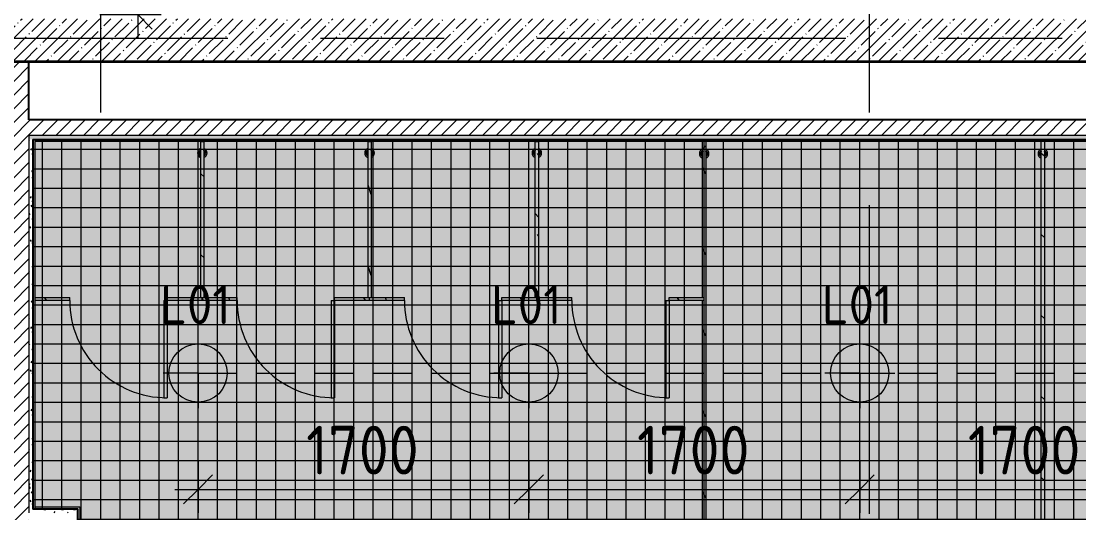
# Model space of a CAD drawing. Header units: millimetres. Extents: x 81094 to 272713, y -8553 to 29000.
# Drawn here: x 94250 to 99685, y 8061 to 10588 of the extents above; entities that cross this region are included whole.
import ezdxf

# ---------------------------------------------------------------- set-up
doc = ezdxf.new("R2010")
doc.units = ezdxf.units.MM
doc.linetypes.add('ADSK_Штрих_ш2 п1', pattern=[300, 200, -100])
doc.linetypes.add('Осевая', pattern=[3175, 635, -476.25, 1587.5, -476.25])
for name, color, linetype, lineweight in [('A-ANNO-DIMS', 7, 'Continuous', 9), ('A-ANNO-DIMS-100', 7, 'Continuous', 9), ('A-CLNG-PATT', 7, 'Continuous', 9), ('A-DETL-1', 7, 'ADSK_Штрих_ш2 п1', 9), ('A-DOOR', 7, 'Continuous', 9), ('A-GENM', 7, 'Continuous', 9), ('A-WALL', 7, 'Continuous', 9), ('E-LITE-EQPM-IDEN', 7, 'Continuous', 9), ('I-WALL', 7, 'Continuous', 9), ('Оси-2', 7, 'Осевая', 9)]:
    doc.layers.add(name, color=color, linetype=linetype, lineweight=lineweight)
for name, color, linetype, lineweight, true_color in [('A-ANNO-NOTE', 1, 'Continuous', 9, 0xff0000), ('A-WALL-1', 7, 'Continuous', 35, 0x3c3c3c), ('A-WALL-3', 7, 'Continuous', 25, 0x3c3c3c), ('A-WALL-FNSH-2', 7, 'Continuous', 13, 0x3c3c3c)]:
    doc.layers.add(name, color=color, linetype=linetype, lineweight=lineweight, true_color=true_color)
doc.layers.add('A-CLNG-PATT-1', color=7, linetype='Continuous', lineweight=9, transparency=1)
doc.styles.add('GOST Common', font='GOST_Common.ttf', dxfattribs={"height": 200})
doc.styles.add('ISOCPEUR', font='isocpeur.ttf', dxfattribs={"width": 0.9, "height": 250})
doc.dimstyles.new('ISO-2_5_0_9К_БОЛЬШОЙ', dxfattribs={"dimscale": 304.8, "dimtxt": 248.995294, "dimasz": 0.492126, "dimexe": 0.393701, "dimexo": 0.984252, "dimgap": 0, "dimtad": 1, "dimdec": 0, "dimrnd": 10, "dimzin": 0, "dimdsep": 46, "dimtxsty": 'ISOCPEUR', "dimblk1": 'OBLIQUE', "dimblk2": 'OBLIQUE', "dimsah": 1, "dimcen": 0.09, "dimdle": 0.393701, "dimazin": 0, "dimtfac": 1, "dimtdec": 4, "dimtix": 1, "dimtmove": 0, "dimatfit": 3, "dimfxl": 1, "dimtvp": 1, "dimtolj": 1, "dimtzin": 0, "dimarcsym": 2})
pattern_1 = [(45, (0, 0), (-35.35534, 35.35534), [])]
pattern_2 = [(0, (0, 0), (121.92, 30.48), [10.058, -81.382, 10.058, -81.382, -487.68]), (0, (0, 0), (121.92, 30.48), [-182.88, 10.058, -172.822, 10.058, -81.382, -213.36]), (0, (0, 0), (121.92, 30.48), [-457.2, 10.058, -50.902, 10.058, -142.342]), (120, (45.72, 15.24), (-87.356454, 90.345817), [10.058, -81.382, 10.058, -81.382, -487.68]), (120, (45.72, 15.24), (-87.356454, 90.345817), [-182.88, 10.058, -172.822, 10.058, -81.382, -213.36]), (120, (45.72, 15.24), (-87.356454, 90.345817), [-457.2, 10.058, -50.902, 10.058, -142.342]), (240, (60.96, 76.2), (-34.563546, -120.825817), [10.058, -81.382, 10.058, -81.382, -487.68]), (240, (60.96, 76.2), (-34.563546, -120.825817), [-182.88, 10.058, -172.822, 10.058, -81.382, -213.36]), (240, (60.96, 76.2), (-34.563546, -120.825817), [-457.2, 10.058, -50.902, 10.058, -142.342])]
pattern_3 = [(288.435, (95141.21, 9160), (416.50086, -832.99954), [158.05, -1159.038]), (319.399, (95191.19, 9010.06), (2499.010644, -2082.486787), [76.799, -3763.143]), (316.848, (94833, 8960.08), (6247.5402574, -5830.957739), [182.691, -8951.868]), (289.983, (94966.28, 8835.13), (1249.49393, -3332.002656), [97.5, -4777.508]), (270, (94999.6, 9160), (416.5, -416.5), [83.3, -333.2]), (298.443, (94999.6, 9076.7), (-2915.5071394, 5414.4962996), [227.365, -11140.87]), (264.289, (95107.89, 8876.78), (416.5263, 3748.496867), [83.716, -4102.058]), (309.806, (95099.56, 8793.48), (-1666.01521, 2082.48651), [65.059, -3187.91])]
pattern_4 = [(288.435, (96001.21, 9160), (416.50086, -832.99954), [158.05, -1159.038]), (319.399, (96051.19, 9010.06), (2499.010644, -2082.486787), [76.799, -3763.143]), (316.848, (95693, 8960.08), (6247.5402574, -5830.957739), [182.691, -8951.868]), (289.983, (95826.28, 8835.13), (1249.49393, -3332.002656), [97.5, -4777.508]), (270, (95859.6, 9160), (416.5, -416.5), [83.3, -333.2]), (298.443, (95859.6, 9076.7), (-2915.5071394, 5414.4962996), [227.365, -11140.87]), (264.289, (95967.89, 8876.78), (416.5263, 3748.496867), [83.716, -4102.058]), (309.806, (95959.56, 8793.48), (-1666.01521, 2082.48651), [65.059, -3187.91])]
pattern_5 = [(288.435, (96861.21, 9160), (416.50086, -832.99954), [158.05, -1159.038]), (319.399, (96911.19, 9010.06), (2499.010644, -2082.486787), [76.799, -3763.143]), (316.848, (96553, 8960.08), (6247.5402574, -5830.957739), [182.691, -8951.868]), (289.983, (96686.28, 8835.13), (1249.49393, -3332.002656), [97.5, -4777.508]), (270, (96719.6, 9160), (416.5, -416.5), [83.3, -333.2]), (298.443, (96719.6, 9076.7), (-2915.5071394, 5414.4962996), [227.365, -11140.87]), (264.289, (96827.89, 8876.78), (416.5263, 3748.496867), [83.716, -4102.058]), (309.806, (96819.56, 8793.48), (-1666.01521, 2082.48651), [65.059, -3187.91])]

# ---------------------------------------------------------------- blocks, each defined once
blk = doc.blocks.new('FP_14-План расстановки осветительного оборудования 2 этажа в осях 23-33')
at = {"layer": 'A-GENM'}
for p, q in [((19.3, 8), (20.4, 6.8)), ((20.4, 6.8), (21.4, 5.5)), ((21.4, 5.5), (22.4, 4.3)), ((22.4, 4.3), (23.5, 3.1)), ((23.5, 3.1), (24.6, 1.8)), ((24.6, 1.8), (25.6, 0.6)), ((25.6, 0.6), (26.7, -0.6)), ((26.7, -0.6), (27.8, -1.8)), ((27.8, -1.8), (28.9, -3.1)), ((28.9, -3.1), (30.1, -4.3)), ((30.1, -4.3), (31.2, -5.5)), ((31.2, -5.5), (32.3, -6.8)), ((32.3, -6.8), (33.5, -8))]:
    blk.add_line(p, q, dxfattribs=at)
blk = doc.blocks.new('131_Сантехническая перегородка 7 - СП-1-30858579-План расстановки осветительного оборудования 2 этажа в осях 23-33')
at = {"layer": 'A-GENM'}
h = blk.add_hatch(dxfattribs=at)
h.set_pattern_fill('FP_29', color=256, style=0, pattern_type=2)
h.set_pattern_definition([(198.435, (9964.92, -97651.21), (-832.99954, -416.50086), [158.05, -1159.038]), (229.399, (9814.98, -97701.19), (-2082.486787, -2499.010644), [76.799, -3763.143]), (226.848, (9765, -97343), (-5830.957739, -6247.5402574), [182.691, -8951.868]), (199.983, (9640.05, -97476.28), (-3332.002656, -1249.49393), [97.5, -4777.508]), (180, (9964.9, -97509.6), (-416.5, -416.5), [83.3, -333.2]), (208.443, (9881.62, -97509.6), (5414.4962996, 2915.5071394), [227.365, -11140.87]), (174.289, (9681.7, -97617.89), (3748.496867, -416.5263), [83.716, -4102.058]), (219.806, (9598.4, -97609.56), (2082.48651, 1666.01521), [65.059, -3187.91])])
h.paths.add_polyline_path([(2165.9, -8), (2165.9, 8), (45.9, 8), (45.9, -8), (796.9, -8), (796.9, 0), (812.9, 0), (812.9, -8), (1743.8, -8)])
for p, q in [((-4.1, 8), (45.9, 8)), ((45.9, 8), (2165.9, 8)), ((45.9, -8), (-4.1, -8)), ((796.9, -8), (45.9, -8)), ((2165.9, -8), (812.9, -8))]:
    blk.add_line(p, q, dxfattribs=at)
at = {"layer": 'A-GENM', "flags": 128}
for points in [[(71.5, 8), (71.1, 8.5), (70.8, 9), (70.4, 9.5), (70, 9.9), (69.6, 10.4), (69.2, 10.8), (68.8, 11.2), (68.3, 11.6), (67.8, 12), (67.3, 12.3), (66.8, 12.7), (66.3, 13), (65.8, 13.3), (65.3, 13.6), (64.7, 13.8), (64.2, 14), (63.6, 14.3), (63, 14.4), (62.4, 14.6), (61.9, 14.7), (61.3, 14.9), (60.7, 14.9), (60.1, 15), (59.5, 15.1), (58.9, 15.1), (58.3, 15.1), (57.7, 15), (57.1, 15), (56.5, 14.9), (55.9, 14.8), (55.3, 14.7), (54.7, 14.5), (54.1, 14.4), (53.5, 14.2), (53, 13.9), (52.4, 13.7), (51.9, 13.4), (51.4, 13.2), (50.8, 12.9), (50.3, 12.5), (49.8, 12.2), (49.3, 11.8), (48.9, 11.4), (48.4, 11), (48, 10.6), (47.6, 10.2), (47.2, 9.7), (46.8, 9.3), (46.4, 8.8), (46.1, 8.3), (45.9, 8)], [(45.9, -8), (46.3, -8.5), (46.6, -9), (47, -9.5), (47.4, -9.9), (47.8, -10.4), (48.2, -10.8), (48.6, -11.2), (49.1, -11.6), (49.6, -12), (50, -12.3), (50.5, -12.7), (51.1, -13), (51.6, -13.3), (52.1, -13.6), (52.7, -13.8), (53.2, -14), (53.8, -14.3), (54.4, -14.4), (54.9, -14.6), (55.5, -14.7), (56.1, -14.9), (56.7, -14.9), (57.3, -15), (57.9, -15.1), (58.5, -15.1), (59.1, -15.1), (59.7, -15), (60.3, -15), (60.9, -14.9), (61.5, -14.8), (62.1, -14.7), (62.7, -14.5), (63.3, -14.4), (63.8, -14.2), (64.4, -13.9), (65, -13.7), (65.5, -13.4), (66, -13.2), (66.6, -12.9), (67.1, -12.5), (67.6, -12.2), (68, -11.8), (68.5, -11.4), (69, -11), (69.4, -10.6), (69.8, -10.2), (70.2, -9.7), (70.6, -9.3), (70.9, -8.8), (71.3, -8.3), (71.5, -8)]]:
    blk.add_lwpolyline(points, dxfattribs=at)
at = {"layer": 'A-GENM'}
for radius, start, end in [(24.6, 19.9113, 160.0887), (17.6, 28.9731, 151.0269), (15.1, 78.8699, 146.2189), (15.1, 33.7811, 53.124), (24.6, 199.9113, 340.0887), (17.6, 208.9731, 331.0269), (15.1, 213.7811, 233.124), (15.1, 258.8699, 326.2189)]:
    blk.add_arc((58.7, 0), radius, start, end, dxfattribs=at)
blk.add_blockref('FP_14-План расстановки осветительного оборудования 2 этажа в осях 23-33', (0, 0), dxfattribs=at)
blk = doc.blocks.new('FP_15-План расстановки осветительного оборудования 2 этажа в осях 23-33')
at = {"layer": 'A-GENM'}
blk.add_line((0, 8), (0, -8), dxfattribs=at)
blk = doc.blocks.new('131_Сантехническая перегородка 6 - СП-1-30839354-План расстановки осветительного оборудования 2 этажа в осях 23-33')
at = {"layer": 'A-GENM'}
h = blk.add_hatch(dxfattribs=at)
h.set_pattern_fill('FP_30', color=256, style=0, pattern_type=2)
h.set_pattern_definition([(198.435, (9968, -96791.59), (-832.99954, -416.50086), [158.05, -1159.038]), (229.399, (9818.06, -96841.565), (-2082.486787, -2499.010644), [76.799, -3763.143]), (226.848, (9768.08, -96483.375), (-5830.957739, -6247.5402574), [182.691, -8951.868]), (199.983, (9643.13, -96616.655), (-3332.002656, -1249.49393), [97.5, -4777.508]), (180, (9968, -96649.98), (-416.5, -416.5), [83.3, -333.2]), (208.443, (9884.7, -96649.975), (5414.4962996, 2915.5071394), [227.365, -11140.87]), (174.289, (9684.78, -96758.265), (3748.496867, -416.5263), [83.716, -4102.058]), (219.806, (9601.48, -96749.935), (2082.48651, 1666.01521), [65.059, -3187.91])])
h.paths.add_polyline_path([(800, -0.4), (800, 8), (50, 8), (50, -8), (800, -8)])
for p, q in [((0, 8), (50, 8)), ((50, 8), (800, 8)), ((50, -8), (0, -8)), ((800, -8), (50, -8))]:
    blk.add_line(p, q, dxfattribs=at)
at = {"layer": 'A-GENM', "flags": 128}
for points in [[(71.5, 8), (71.1, 8.5), (70.8, 9), (70.4, 9.5), (70, 9.9), (69.6, 10.4), (69.2, 10.8), (68.8, 11.2), (68.3, 11.6), (67.8, 12), (67.3, 12.3), (66.8, 12.7), (66.3, 13), (65.8, 13.3), (65.3, 13.6), (64.7, 13.8), (64.2, 14), (63.6, 14.3), (63, 14.4), (62.4, 14.6), (61.9, 14.7), (61.3, 14.9), (60.7, 14.9), (60.1, 15), (59.5, 15.1), (58.9, 15.1), (58.3, 15.1), (57.7, 15), (57.1, 15), (56.5, 14.9), (55.9, 14.8), (55.3, 14.7), (54.7, 14.5), (54.1, 14.4), (53.5, 14.2), (53, 13.9), (52.4, 13.7), (51.9, 13.4), (51.4, 13.2), (50.8, 12.9), (50.3, 12.5), (49.8, 12.2), (49.3, 11.8), (48.9, 11.4), (48.4, 11), (48, 10.6), (47.6, 10.2), (47.2, 9.7), (46.8, 9.3), (46.4, 8.8), (46.1, 8.3), (45.9, 8)], [(45.9, -8), (46.3, -8.5), (46.6, -9), (47, -9.5), (47.4, -9.9), (47.8, -10.4), (48.2, -10.8), (48.6, -11.2), (49.1, -11.6), (49.6, -12), (50, -12.3), (50.5, -12.7), (51.1, -13), (51.6, -13.3), (52.1, -13.6), (52.7, -13.8), (53.2, -14), (53.8, -14.3), (54.4, -14.4), (54.9, -14.6), (55.5, -14.7), (56.1, -14.9), (56.7, -14.9), (57.3, -15), (57.9, -15.1), (58.5, -15.1), (59.1, -15.1), (59.7, -15), (60.3, -15), (60.9, -14.9), (61.5, -14.8), (62.1, -14.7), (62.7, -14.5), (63.3, -14.4), (63.8, -14.2), (64.4, -13.9), (65, -13.7), (65.5, -13.4), (66, -13.2), (66.6, -12.9), (67.1, -12.5), (67.6, -12.2), (68, -11.8), (68.5, -11.4), (69, -11), (69.4, -10.6), (69.8, -10.2), (70.2, -9.7), (70.6, -9.3), (70.9, -8.8), (71.3, -8.3), (71.5, -8)]]:
    blk.add_lwpolyline(points, dxfattribs=at)
at = {"layer": 'A-GENM'}
for radius, start, end in [(24.6, 19.9113, 160.0887), (17.6, 28.9731, 151.0269), (15.1, 78.8699, 146.2189), (15.1, 33.7811, 53.124), (24.6, 199.9113, 340.0887), (17.6, 208.9731, 331.0269), (15.1, 213.7811, 233.124), (15.1, 258.8699, 326.2189)]:
    blk.add_arc((58.7, 0), radius, start, end, dxfattribs=at)
blk.add_blockref('FP_15-План расстановки осветительного оборудования 2 этажа в осях 23-33', (0, 0), dxfattribs=at)
blk = doc.blocks.new('131_Сантехническая перегородка_Дверь 5 - СД-1-30835617-План расстановки осветительного оборудования 2 этажа в осях 23-33')
at = {"layer": 'A-DOOR'}
h = blk.add_hatch(dxfattribs=at)
h.set_pattern_fill('FP_32', color=256, style=0, pattern_type=2)
h.set_pattern_definition(pattern_3)
h.paths.add_polyline_path([(838.3, 8), (750, 8), (750, -8), (928.5, -8), (928.5, 8)])
at = {"layer": 'A-GENM'}
h = blk.add_hatch(dxfattribs=at)
h.set_pattern_fill('FP_32', color=256, style=0, pattern_type=2)
h.set_pattern_definition(pattern_3)
h.paths.add_polyline_path([(70, 8), (70, -8), (250, -8), (250, 8)])
at = {"layer": 'A-DOOR'}
for p, q in [((266, 508), (250, 508)), ((250, 8), (250, 508)), ((266, 8), (266, 508)), ((266, 8), (250, 8))]:
    blk.add_line(p, q, dxfattribs=at)
blk.add_arc((250, 8), 500, 360, 90, dxfattribs=at)
at = {"layer": 'A-GENM'}
for p, q in [((70, 8), (250, 8)), ((70, 8), (70, -8)), ((250, 8), (250, -8)), ((750, 8), (928.5, 8)), ((750, 8), (750, -8)), ((250, -8), (70, -8)), ((928.5, -8), (750, -8))]:
    blk.add_line(p, q, dxfattribs=at)
blk = doc.blocks.new('131_Сантехническая перегородка_Дверь 5 - СД-1-V16-План расстановки осветительного оборудования 2 этажа в осях 23-33')
at = {"layer": 'A-DOOR'}
h = blk.add_hatch(dxfattribs=at)
h.set_pattern_fill('FP_33', color=256, style=0, pattern_type=2)
h.set_pattern_definition(pattern_4)
h.paths.add_polyline_path([(750, 8), (750, -8), (930, -8), (930, 8)])
at = {"layer": 'A-GENM'}
h = blk.add_hatch(dxfattribs=at)
h.set_pattern_fill('FP_33', color=256, style=0, pattern_type=2)
h.set_pattern_definition(pattern_4)
h.paths.add_polyline_path([(70, 8), (70, -8), (250, -8), (250, 8)])
at = {"layer": 'A-DOOR'}
for p, q in [((266, 508), (250, 508)), ((250, 8), (250, 508)), ((266, 8), (266, 508)), ((266, 8), (250, 8))]:
    blk.add_line(p, q, dxfattribs=at)
blk.add_arc((250, 8), 500, 360, 90, dxfattribs=at)
at = {"layer": 'A-GENM'}
for p, q in [((70, 8), (250, 8)), ((70, 8), (70, -8)), ((250, 8), (250, -8)), ((750, 8), (930, 8)), ((750, 8), (750, -8)), ((930, 8), (930, -8)), ((250, -8), (70, -8)), ((930, -8), (750, -8))]:
    blk.add_line(p, q, dxfattribs=at)
blk = doc.blocks.new('131_Сантехническая перегородка_Дверь 5 - СД-1-V17-План расстановки осветительного оборудования 2 этажа в осях 23-33')
at = {"layer": 'A-DOOR'}
h = blk.add_hatch(dxfattribs=at)
h.set_pattern_fill('FP_34', color=256, style=0, pattern_type=2)
h.set_pattern_definition(pattern_5)
h.paths.add_polyline_path([(930, 8), (750, 8), (750, -8), (930, -8)])
at = {"layer": 'A-GENM'}
h = blk.add_hatch(dxfattribs=at)
h.set_pattern_fill('FP_34', color=256, style=0, pattern_type=2)
h.set_pattern_definition(pattern_5)
h.paths.add_polyline_path([(70, 8), (70, -8), (250, -8), (250, 8)])
at = {"layer": 'A-DOOR'}
for p, q in [((266, 508), (250, 508)), ((250, 8), (250, 508)), ((266, 8), (266, 508)), ((266, 8), (250, 8))]:
    blk.add_line(p, q, dxfattribs=at)
blk.add_arc((250, 8), 500, 360, 90, dxfattribs=at)
at = {"layer": 'A-GENM'}
for p, q in [((70, 8), (250, 8)), ((70, 8), (70, -8)), ((250, 8), (250, -8)), ((750, 8), (930, 8)), ((750, 8), (750, -8)), ((930, 8), (930, -8)), ((250, -8), (70, -8)), ((930, -8), (750, -8))]:
    blk.add_line(p, q, dxfattribs=at)
blk = doc.blocks.new('131_Сантехническая перегородка_Дверь 5 - СД-1-V18-План расстановки осветительного оборудования 2 этажа в осях 23-33')
at = {"layer": 'A-GENM'}
h = blk.add_hatch(dxfattribs=at)
h.set_pattern_fill('FP_35', color=256, style=0, pattern_type=2)
h.set_pattern_definition([(288.435, (97721.21, 9160), (416.50086, -832.99954), [158.05, -1159.038]), (319.399, (97771.19, 9010.06), (2499.010644, -2082.486787), [76.799, -3763.143]), (316.848, (97413, 8960.08), (6247.5402574, -5830.957739), [182.691, -8951.868]), (289.983, (97546.28, 8835.13), (1249.49393, -3332.002656), [97.5, -4777.508]), (270, (97579.6, 9160), (416.5, -416.5), [83.3, -333.2]), (298.443, (97579.6, 9076.7), (-2915.5071394, 5414.4962996), [227.365, -11140.87]), (264.289, (97687.89, 8876.78), (416.5263, 3748.496867), [83.716, -4102.058]), (309.806, (97679.56, 8793.48), (-1666.01521, 2082.48651), [65.059, -3187.91])])
h.paths.add_polyline_path([(70, 8), (70, -8), (250, -8), (250, 8)])
at = {"layer": 'A-DOOR'}
for p, q in [((266, 508), (250, 508)), ((250, 8), (250, 508)), ((266, 8), (266, 508)), ((266, 8), (250, 8))]:
    blk.add_line(p, q, dxfattribs=at)
blk.add_arc((250, 8), 500, 360, 90, dxfattribs=at)
at = {"layer": 'A-GENM'}
for p, q in [((70, 8), (250, 8)), ((70, 8), (70, -8)), ((250, 8), (250, -8)), ((750, 8), (930, 8)), ((750, 8), (750, -8)), ((930, 8), (930, -8)), ((250, -8), (70, -8)), ((930, -8), (750, -8))]:
    blk.add_line(p, q, dxfattribs=at)
blk = doc.blocks.new('FP_24-План расстановки осветительного оборудования 2 этажа в осях 23-33')
at = {"layer": 'A-GENM'}
blk.add_line((0, 8), (0, -8), dxfattribs=at)
blk = doc.blocks.new('131_Сантехническая перегородка 6 - СП-1-V23-План расстановки осветительного оборудования 2 этажа в осях 23-33')
at = {"layer": 'A-GENM'}
h = blk.add_hatch(dxfattribs=at)
h.set_pattern_fill('FP_40', color=256, style=0, pattern_type=2)
h.set_pattern_definition([(198.435, (9968, -95931.96), (-832.99954, -416.50086), [158.051, -1159.038]), (229.399, (9818.06, -95981.94), (-2082.486787, -2499.010644), [76.799, -3763.143]), (226.848, (9768.08, -95623.75), (-5830.957739, -6247.5402574), [182.691, -8951.868]), (199.983, (9643.13, -95757.03), (-3332.002656, -1249.49393), [97.5, -4777.508]), (180, (9968, -95790.35), (-416.5, -416.5), [83.3, -333.2]), (208.443, (9884.7, -95790.35), (5414.4962996, 2915.5071394), [227.365, -11140.87]), (174.289, (9684.78, -95898.64), (3748.496867, -416.5263), [83.716, -4102.058]), (219.806, (9601.48, -95890.31), (2082.48651, 1666.01521), [65.059, -3187.91])])
h.paths.add_polyline_path([(800, -0.7), (800, 8), (50, 8), (50, -8), (800, -8)])
for p, q in [((0, 8), (50, 8)), ((50, 8), (800, 8)), ((50, -8), (0, -8)), ((800, -8), (50, -8))]:
    blk.add_line(p, q, dxfattribs=at)
at = {"layer": 'A-GENM', "flags": 128}
for points in [[(71.5, 8), (71.1, 8.5), (70.8, 9), (70.4, 9.5), (70, 9.9), (69.6, 10.4), (69.2, 10.8), (68.8, 11.2), (68.3, 11.6), (67.8, 12), (67.3, 12.3), (66.8, 12.7), (66.3, 13), (65.8, 13.3), (65.3, 13.6), (64.7, 13.8), (64.2, 14), (63.6, 14.3), (63, 14.4), (62.4, 14.6), (61.9, 14.7), (61.3, 14.9), (60.7, 14.9), (60.1, 15), (59.5, 15.1), (58.9, 15.1), (58.3, 15.1), (57.7, 15), (57.1, 15), (56.5, 14.9), (55.9, 14.8), (55.3, 14.7), (54.7, 14.5), (54.1, 14.4), (53.5, 14.2), (53, 13.9), (52.4, 13.7), (51.9, 13.4), (51.4, 13.2), (50.8, 12.9), (50.3, 12.5), (49.8, 12.2), (49.3, 11.8), (48.9, 11.4), (48.4, 11), (48, 10.6), (47.6, 10.2), (47.2, 9.7), (46.8, 9.3), (46.4, 8.8), (46.1, 8.3), (45.9, 8)], [(45.9, -8), (46.3, -8.5), (46.6, -9), (47, -9.5), (47.4, -9.9), (47.8, -10.4), (48.2, -10.8), (48.6, -11.2), (49.1, -11.6), (49.6, -12), (50, -12.3), (50.5, -12.7), (51.1, -13), (51.6, -13.3), (52.1, -13.6), (52.7, -13.8), (53.2, -14), (53.8, -14.3), (54.4, -14.4), (54.9, -14.6), (55.5, -14.7), (56.1, -14.9), (56.7, -14.9), (57.3, -15), (57.9, -15.1), (58.5, -15.1), (59.1, -15.1), (59.7, -15), (60.3, -15), (60.9, -14.9), (61.5, -14.8), (62.1, -14.7), (62.7, -14.5), (63.3, -14.4), (63.8, -14.2), (64.4, -13.9), (65, -13.7), (65.5, -13.4), (66, -13.2), (66.6, -12.9), (67.1, -12.5), (67.6, -12.2), (68, -11.8), (68.5, -11.4), (69, -11), (69.4, -10.6), (69.8, -10.2), (70.2, -9.7), (70.6, -9.3), (70.9, -8.8), (71.3, -8.3), (71.5, -8)]]:
    blk.add_lwpolyline(points, dxfattribs=at)
at = {"layer": 'A-GENM'}
for radius, start, end in [(24.6, 19.9113, 160.0887), (17.6, 28.9731, 151.0269), (15.1, 78.8699, 146.2189), (15.1, 33.7811, 53.124), (24.6, 199.9113, 340.0887), (17.6, 208.9731, 331.0269), (15.1, 213.7811, 233.124), (15.1, 258.8699, 326.2189)]:
    blk.add_arc((58.7, 0), radius, start, end, dxfattribs=at)
blk.add_blockref('FP_24-План расстановки осветительного оборудования 2 этажа в осях 23-33', (0, 0), dxfattribs=at)
blk = doc.blocks.new('FP_26-План расстановки осветительного оборудования 2 этажа в осях 23-33')
at = {"layer": 'A-GENM'}
blk.add_line((0, 8), (0, -8), dxfattribs=at)
blk = doc.blocks.new('131_Сантехническая перегородка 6 - СП-1-V25-План расстановки осветительного оборудования 2 этажа в осях 23-33')
at = {"layer": 'A-GENM'}
h = blk.add_hatch(dxfattribs=at)
h.set_pattern_fill('FP_41', color=256, style=0, pattern_type=2)
h.set_pattern_definition([(198.435, (9968, -95072.34), (-832.99954, -416.50086), [158.051, -1159.038]), (229.399, (9818.06, -95122.315), (-2082.486787, -2499.010644), [76.799, -3763.143]), (226.848, (9768.08, -94764.125), (-5830.957739, -6247.5402574), [182.691, -8951.868]), (199.983, (9643.13, -94897.405), (-3332.002656, -1249.49393), [97.5, -4777.508]), (180, (9968, -94930.73), (-416.5, -416.5), [83.3, -333.2]), (208.443, (9884.7, -94930.725), (5414.4962996, 2915.5071394), [227.365, -11140.87]), (174.289, (9684.78, -95039.015), (3748.496867, -416.5263), [83.716, -4102.058]), (219.806, (9601.48, -95030.685), (2082.48651, 1666.01521), [65.059, -3187.91])])
h.paths.add_polyline_path([(800, -1.1), (800, 8), (50, 8), (50, -8), (800, -8)])
for p, q in [((0, 8), (50, 8)), ((50, 8), (800, 8)), ((50, -8), (0, -8)), ((800, -8), (50, -8))]:
    blk.add_line(p, q, dxfattribs=at)
at = {"layer": 'A-GENM', "flags": 128}
for points in [[(71.5, 8), (71.1, 8.5), (70.8, 9), (70.4, 9.5), (70, 9.9), (69.6, 10.4), (69.2, 10.8), (68.8, 11.2), (68.3, 11.6), (67.8, 12), (67.3, 12.3), (66.8, 12.7), (66.3, 13), (65.8, 13.3), (65.3, 13.6), (64.7, 13.8), (64.2, 14), (63.6, 14.3), (63, 14.4), (62.4, 14.6), (61.9, 14.7), (61.3, 14.9), (60.7, 14.9), (60.1, 15), (59.5, 15.1), (58.9, 15.1), (58.3, 15.1), (57.7, 15), (57.1, 15), (56.5, 14.9), (55.9, 14.8), (55.3, 14.7), (54.7, 14.5), (54.1, 14.4), (53.5, 14.2), (53, 13.9), (52.4, 13.7), (51.9, 13.4), (51.4, 13.2), (50.8, 12.9), (50.3, 12.5), (49.8, 12.2), (49.3, 11.8), (48.9, 11.4), (48.4, 11), (48, 10.6), (47.6, 10.2), (47.2, 9.7), (46.8, 9.3), (46.4, 8.8), (46.1, 8.3), (45.9, 8)], [(45.9, -8), (46.3, -8.5), (46.6, -9), (47, -9.5), (47.4, -9.9), (47.8, -10.4), (48.2, -10.8), (48.6, -11.2), (49.1, -11.6), (49.6, -12), (50, -12.3), (50.5, -12.7), (51.1, -13), (51.6, -13.3), (52.1, -13.6), (52.7, -13.8), (53.2, -14), (53.8, -14.3), (54.4, -14.4), (54.9, -14.6), (55.5, -14.7), (56.1, -14.9), (56.7, -14.9), (57.3, -15), (57.9, -15.1), (58.5, -15.1), (59.1, -15.1), (59.7, -15), (60.3, -15), (60.9, -14.9), (61.5, -14.8), (62.1, -14.7), (62.7, -14.5), (63.3, -14.4), (63.8, -14.2), (64.4, -13.9), (65, -13.7), (65.5, -13.4), (66, -13.2), (66.6, -12.9), (67.1, -12.5), (67.6, -12.2), (68, -11.8), (68.5, -11.4), (69, -11), (69.4, -10.6), (69.8, -10.2), (70.2, -9.7), (70.6, -9.3), (70.9, -8.8), (71.3, -8.3), (71.5, -8)]]:
    blk.add_lwpolyline(points, dxfattribs=at)
at = {"layer": 'A-GENM'}
for radius, start, end in [(24.6, 19.9113, 160.0887), (17.6, 28.9731, 151.0269), (15.1, 78.8699, 146.2189), (15.1, 33.7811, 53.124), (24.6, 199.9113, 340.0887), (17.6, 208.9731, 331.0269), (15.1, 213.7811, 233.124), (15.1, 258.8699, 326.2189)]:
    blk.add_arc((58.7, 0), radius, start, end, dxfattribs=at)
blk.add_blockref('FP_26-План расстановки осветительного оборудования 2 этажа в осях 23-33', (0, 0), dxfattribs=at)
blk = doc.blocks.new('131_Сантехническая перегородка 7 - СП-1-V33-План расстановки осветительного оборудования 2 этажа в осях 23-33')
at = {"layer": 'A-GENM'}
h = blk.add_hatch(dxfattribs=at)
h.set_pattern_fill('FP_45', color=256, style=0, pattern_type=2)
h.set_pattern_definition([(198.435, (9964.92, -99391.71), (-832.99954, -416.50086), [158.05, -1159.038]), (229.399, (9814.98, -99441.69), (-2082.486787, -2499.010644), [76.799, -3763.143]), (226.848, (9765, -99083.5), (-5830.957739, -6247.5402574), [182.691, -8951.868]), (199.983, (9640.05, -99216.78), (-3332.002656, -1249.49393), [97.5, -4777.508]), (180, (9964.9, -99250.1), (-416.5, -416.5), [83.3, -333.2]), (208.443, (9881.62, -99250.1), (5414.4962996, 2915.5071394), [227.365, -11140.87]), (174.289, (9681.7, -99358.39), (3748.496867, -416.5263), [83.716, -4102.058]), (219.806, (9598.4, -99350.06), (2082.48651, 1666.01521), [65.059, -3187.91])])
h.paths.add_polyline_path([(2165.9, -8), (2165.9, 8), (45.9, 8), (45.9, -8), (2161, -8)])
for p, q in [((-4.1, 8), (45.9, 8)), ((45.9, 8), (2165.9, 8)), ((45.9, -8), (-4.1, -8)), ((2165.9, -8), (45.9, -8))]:
    blk.add_line(p, q, dxfattribs=at)
at = {"layer": 'A-GENM', "flags": 128}
for points in [[(71.5, 8), (71.1, 8.5), (70.8, 9), (70.4, 9.5), (70, 9.9), (69.6, 10.4), (69.2, 10.8), (68.8, 11.2), (68.3, 11.6), (67.8, 12), (67.3, 12.3), (66.8, 12.7), (66.3, 13), (65.8, 13.3), (65.3, 13.6), (64.7, 13.8), (64.2, 14), (63.6, 14.3), (63, 14.4), (62.4, 14.6), (61.9, 14.7), (61.3, 14.9), (60.7, 14.9), (60.1, 15), (59.5, 15.1), (58.9, 15.1), (58.3, 15.1), (57.7, 15), (57.1, 15), (56.5, 14.9), (55.9, 14.8), (55.3, 14.7), (54.7, 14.5), (54.1, 14.4), (53.5, 14.2), (53, 13.9), (52.4, 13.7), (51.9, 13.4), (51.4, 13.2), (50.8, 12.9), (50.3, 12.5), (49.8, 12.2), (49.3, 11.8), (48.9, 11.4), (48.4, 11), (48, 10.6), (47.6, 10.2), (47.2, 9.7), (46.8, 9.3), (46.4, 8.8), (46.1, 8.3), (45.9, 8)], [(45.9, -8), (46.3, -8.5), (46.6, -9), (47, -9.5), (47.4, -9.9), (47.8, -10.4), (48.2, -10.8), (48.6, -11.2), (49.1, -11.6), (49.6, -12), (50, -12.3), (50.5, -12.7), (51.1, -13), (51.6, -13.3), (52.1, -13.6), (52.7, -13.8), (53.2, -14), (53.8, -14.3), (54.4, -14.4), (54.9, -14.6), (55.5, -14.7), (56.1, -14.9), (56.7, -14.9), (57.3, -15), (57.9, -15.1), (58.5, -15.1), (59.1, -15.1), (59.7, -15), (60.3, -15), (60.9, -14.9), (61.5, -14.8), (62.1, -14.7), (62.7, -14.5), (63.3, -14.4), (63.8, -14.2), (64.4, -13.9), (65, -13.7), (65.5, -13.4), (66, -13.2), (66.6, -12.9), (67.1, -12.5), (67.6, -12.2), (68, -11.8), (68.5, -11.4), (69, -11), (69.4, -10.6), (69.8, -10.2), (70.2, -9.7), (70.6, -9.3), (70.9, -8.8), (71.3, -8.3), (71.5, -8)]]:
    blk.add_lwpolyline(points, dxfattribs=at)
at = {"layer": 'A-GENM'}
for radius, start, end in [(24.6, 19.9113, 160.0887), (17.6, 28.9731, 151.0269), (15.1, 78.8699, 146.2189), (15.1, 33.7811, 53.124), (24.6, 199.9113, 340.0887), (17.6, 208.9731, 331.0269), (15.1, 213.7811, 233.124), (15.1, 258.8699, 326.2189)]:
    blk.add_arc((58.7, 0), radius, start, end, dxfattribs=at)
blk = doc.blocks.new('DIMBLOCK46-План расстановки осветительного оборудования 2 этажа в осях 23-33')
at = {"layer": 'A-ANNO-DIMS-100'}
for p, q in [((95159, 8331.5), (95159, 8061.4)), ((95159, 8181.4), (95159, 8331.5)), ((96859, 8331.5), (96859, 8061.4)), ((96859, 8181.4), (96859, 8331.5)), ((95039, 8181.4), (96859, 8181.4))]:
    blk.add_line(p, q, dxfattribs=at)
at = {"layer": 'A-ANNO-DIMS-100', "lineweight": 20}
for p, q in [((95159, 8181.4), (95234, 8256.4)), ((96859, 8181.4), (96934, 8256.4)), ((95159, 8181.4), (95084, 8106.4)), ((96859, 8181.4), (96784, 8106.4))]:
    blk.add_line(p, q, dxfattribs=at)
at = {"layer": 'A-ANNO-DIMS-100', "color": 0, "insert": (95714.5, 8508), "char_height": 250, "width": 706.764, "attachment_point": 1, "line_spacing_factor": 1.149209, "style": 'ISOCPEUR'}
blk.add_mtext('1700', dxfattribs=at)
blk = doc.blocks.new('_Oblique')
at = {"color": 0, "linetype": 'ByBlock', "lineweight": -2}
blk.add_line((-0.5, -0.5), (0.5, 0.5), dxfattribs=at)
blk = doc.blocks.new('DIMBLOCK47-План расстановки осветительного оборудования 2 этажа в осях 23-33')
at = {"layer": 'A-ANNO-DIMS-100'}
for p, q in [((96859, 8331.5), (96859, 8061.4)), ((96859, 8181.4), (96859, 8331.5)), ((98559, 8331.5), (98559, 8061.4)), ((98559, 8181.4), (98559, 8331.5)), ((96859, 8181.4), (98559, 8181.4))]:
    blk.add_line(p, q, dxfattribs=at)
at = {"layer": 'A-ANNO-DIMS-100', "lineweight": 20}
for p, q in [((96859, 8181.4), (96934, 8256.4)), ((98559, 8181.4), (98634, 8256.4)), ((96859, 8181.4), (96784, 8106.4)), ((98559, 8181.4), (98484, 8106.4))]:
    blk.add_line(p, q, dxfattribs=at)
at = {"layer": 'A-ANNO-DIMS-100', "color": 0, "insert": (97414.5, 8508), "char_height": 250, "width": 706.764, "attachment_point": 1, "line_spacing_factor": 1.149209, "style": 'ISOCPEUR'}
blk.add_mtext('1700', dxfattribs=at)
blk = doc.blocks.new('DIMBLOCK48-План расстановки осветительного оборудования 2 этажа в осях 23-33')
at = {"layer": 'A-ANNO-DIMS-100'}
for p, q in [((98559, 8331.5), (98559, 8061.4)), ((98559, 8181.4), (98559, 8331.5)), ((100259, 8331.5), (100259, 8061.4)), ((100259, 8181.4), (100259, 8331.5)), ((98559, 8181.4), (100259, 8181.4))]:
    blk.add_line(p, q, dxfattribs=at)
at = {"layer": 'A-ANNO-DIMS-100', "lineweight": 20}
for p, q in [((98559, 8181.4), (98634, 8256.4)), ((100259, 8181.4), (100334, 8256.4)), ((98559, 8181.4), (98484, 8106.4)), ((100259, 8181.4), (100184, 8106.4))]:
    blk.add_line(p, q, dxfattribs=at)
at = {"layer": 'A-ANNO-DIMS-100', "color": 0, "insert": (99114.5, 8508), "char_height": 250, "width": 706.764, "attachment_point": 1, "line_spacing_factor": 1.149209, "style": 'ISOCPEUR'}
blk.add_mtext('1700', dxfattribs=at)
blk = doc.blocks.new('DIMBLOCK186-План расстановки осветительного оборудования 2 этажа в осях 23-33')
at = {"layer": 'A-ANNO-DIMS-100', "lineweight": 20}
for p, q in [((94848.9, 12003), (94773.9, 12078)), ((94848.9, 12003), (94923.9, 11928)), ((94848.9, 10621), (94773.9, 10696)), ((94848.9, 10621), (94923.9, 10546))]:
    blk.add_line(p, q, dxfattribs=at)
at = {"layer": 'A-ANNO-DIMS-100'}
for p, q in [((94655, 12003), (94968.9, 12003)), ((94848.9, 12003), (94655, 12003)), ((94848.9, 12003), (94848.9, 10501)), ((94655, 10621), (94968.9, 10621)), ((94848.9, 10621), (94655, 10621))]:
    blk.add_line(p, q, dxfattribs=at)
at = {"layer": 'A-ANNO-DIMS-100', "color": 0, "insert": (94522.3, 11096.5), "char_height": 250, "width": 517.144, "attachment_point": 1, "rotation": 90, "line_spacing_factor": 1.149209, "style": 'ISOCPEUR'}
blk.add_mtext('1/2', dxfattribs=at)

msp = doc.modelspace()

# ---------------------------------------------------------------- hatches: boundary and pattern name
at = {"layer": 'A-CLNG-PATT'}
h = msp.add_hatch(dxfattribs=at)
h.set_pattern_fill('FP_24', color=256, style=0, pattern_type=2)
h.set_pattern_definition([(0, (97759, 7728.98), (0, 100), []), (90, (97759, 7728.98), (-100, 6e-15), [])])
h.paths.add_polyline_path([(101059, 5421), (101059, 9979), (94311, 9979), (94311, 8081), (94541, 8081), (94541, 5851), (95361, 5851), (95361, 5651), (97941, 5651), (97941, 5421), (100091.7, 5421)])
at = {"layer": 'A-CLNG-PATT-1'}
msp.add_hatch(color=256, dxfattribs=at).paths.add_polyline_path([(101059, 5421), (101059, 9979), (94311, 9979), (94311, 8081), (94541, 8081), (94541, 5851), (95361, 5851), (95361, 5651), (97941, 5651), (97941, 5421), (100091.7, 5421)])
at = {"layer": 'I-WALL'}
h = msp.add_hatch(dxfattribs=at)
h.set_pattern_fill('FP_2', color=256, style=0, pattern_type=2)
h.set_pattern_definition([(45, (0, 0), (-57.024626, 57.024626), []), (45, (57.025, 0), (-57.024626, 57.024626), [100.806, -20.161, 3.353, -16.808])])
h.paths.add_polyline_path([(101610, 10380), (101610, 10600), (94210, 10600), (94210, 10380), (101384.7, 10380)])
h = msp.add_hatch(dxfattribs=at)
h.set_pattern_fill('FP_4', color=256, style=0, pattern_type=2)
h.set_pattern_definition(pattern_1)
h.paths.add_polyline_path([(94290, 5400), (94290, 10380), (94210, 10380), (94210, 5400)])
h = msp.add_hatch(dxfattribs=at)
h.set_pattern_fill('FP_4', color=256, style=0, pattern_type=2)
h.set_pattern_definition(pattern_1)
h.paths.add_polyline_path([(101060, 10000), (101080, 10000), (101080, 10080), (94290, 10080), (94290, 10000), (100091.7, 10000)])
h = msp.add_hatch(dxfattribs=at)
h.set_pattern_fill('FP_19', color=256, style=0, pattern_type=2)
h.set_pattern_definition(pattern_2)
h.paths.add_polyline_path([(101060, 9980), (101060, 10000), (94290, 10000), (94290, 9980), (100091.7, 9980)])
h = msp.add_hatch(dxfattribs=at)
h.set_pattern_fill('FP_19', color=256, style=0, pattern_type=2)
h.set_pattern_definition(pattern_2)
h.paths.add_polyline_path([(94290, 8060), (94310, 8060), (94310, 9980), (94290, 9980), (94290, 8221.1)])
h = msp.add_hatch(dxfattribs=at)
h.set_pattern_fill('FP_19', color=256, style=0, pattern_type=2)
h.set_pattern_definition(pattern_2)
h.paths.add_polyline_path([(94440, 8060), (94540, 8060), (94540, 8080), (94310, 8080), (94310, 8060)])

# ---------------------------------------------------------------- linework, layer by layer
at = {"layer": 'A-ANNO-NOTE'}
for p, q in [((95159, 8779), (95159, 8959)), ((96859, 8779), (96859, 8959)), ((98559, 8779), (98559, 8959)), ((95159, 8779), (94979, 8779)), ((95159, 8779), (95159, 8599)), ((95159, 8779), (95339, 8779)), ((96859, 8779), (96679, 8779)), ((96859, 8779), (96859, 8599)), ((96859, 8779), (97039, 8779)), ((98559, 8779), (98379, 8779)), ((98559, 8779), (98559, 8599)), ((98559, 8779), (98739, 8779))]:
    msp.add_line(p, q, dxfattribs=at)
for centre in [(95159, 8779), (96859, 8779), (98559, 8779)]:
    msp.add_circle(centre, 150, dxfattribs=at)
at = {"layer": 'A-DETL-1'}
msp.add_line((95159, 8779), (100259, 8779), dxfattribs=at)
at = {"layer": 'A-WALL'}
for p, q in [((101080, 10000), (94290, 10000)), ((94290, 10000), (94290, 8060))]:
    msp.add_line(p, q, dxfattribs=at)
at = {"layer": 'A-WALL-1'}
msp.add_line((94210, 10380), (101610, 10380), dxfattribs=at)
at = {"layer": 'A-WALL-3'}
for p, q in [((94290, 10080), (94290, 10380)), ((101080, 10080), (94290, 10080)), ((94310, 9980), (101060, 9980)), ((94310, 9980), (94310, 8080)), ((94540, 8080), (94310, 8080)), ((94540, 8080), (94540, 5850))]:
    msp.add_line(p, q, dxfattribs=at)
at = {"layer": 'A-WALL-FNSH-2'}
for p, q in [((94311, 9979), (101059, 9979)), ((94311, 9979), (94311, 8080)), ((94541, 8081), (94311, 8081)), ((94541, 8081), (94541, 5850))]:
    msp.add_line(p, q, dxfattribs=at)
at = {"layer": 'I-WALL'}
for p, q in [((101059, 9969), (94321, 9969)), ((94321, 9969), (94321, 8081)), ((94321, 8091), (94551, 8091)), ((94551, 8091), (94551, 5851))]:
    msp.add_line(p, q, dxfattribs=at)
at = {"layer": 'Оси-2'}
for p, q in [((94660, 593.7), (94660, 19415.1)), ((98610, 593.7), (98610, 19415.1)), ((86263.9, 10500), (122738, 10500))]:
    msp.add_line(p, q, dxfattribs=at)

# ---------------------------------------------------------------- block references
at = {"layer": 'A-GENM'}
for name, p, rotation in [('131_Сантехническая перегородка 6 - СП-1-V25-План расстановки осветительного оборудования 2 этажа в осях 23-33', (95180.6, 9968), 270.0000000000007), ('131_Сантехническая перегородка 6 - СП-1-V23-План расстановки осветительного оборудования 2 этажа в осях 23-33', (96040.3, 9968), 270.0000000000007), ('131_Сантехническая перегородка 6 - СП-1-30839354-План расстановки осветительного оборудования 2 этажа в осях 23-33', (96899.9, 9968), 270.0000000000007), ('131_Сантехническая перегородка 7 - СП-1-30858579-План расстановки осветительного оборудования 2 этажа в осях 23-33', (97759.5, 9964.9), 269.9999999999999), ('131_Сантехническая перегородка 7 - СП-1-V33-План расстановки осветительного оборудования 2 этажа в осях 23-33', (99500, 9964.9), 269.9999999999999), ('131_Сантехническая перегородка_Дверь 5 - СД-1-30835617-План расстановки осветительного оборудования 2 этажа в осях 23-33', (95249.5, 9160), 180), ('131_Сантехническая перегородка_Дверь 5 - СД-1-V16-План расстановки осветительного оборудования 2 этажа в осях 23-33', (96109.5, 9160), 180), ('131_Сантехническая перегородка_Дверь 5 - СД-1-V17-План расстановки осветительного оборудования 2 этажа в осях 23-33', (96969.5, 9160), 180), ('131_Сантехническая перегородка_Дверь 5 - СД-1-V18-План расстановки осветительного оборудования 2 этажа в осях 23-33', (97829.5, 9160), 180)]:
    msp.add_blockref(name, p, dxfattribs=dict(at, rotation=rotation))

# ---------------------------------------------------------------- texts
at = {"layer": 'E-LITE-EQPM-IDEN', "char_height": 200, "width": 472.996, "attachment_point": 1, "style": 'GOST Common'}
for insert in [(94964.4, 9230.9), (96664.4, 9230.9), (98364.4, 9230.9)]:
    msp.add_mtext('L01', dxfattribs=dict(at, insert=insert))

# ---------------------------------------------------------------- dimensions: what is measured, and where the dimension line sits
at = {"layer": 'A-ANNO-DIMS'}
dim = msp.add_linear_dim(base=(94848.9, 10621), p1=(94955, 12003), p2=(94955, 10621), angle=90, text='1/2', dimstyle='ISO-2_5_0_9К_БОЛЬШОЙ', override={"dimpost": '<>', "dimfxl": 1382}, dxfattribs=at)
dim.commit()
dim.dimension.update_dxf_attribs({"geometry": 'DIMBLOCK186-План расстановки осветительного оборудования 2 этажа в осях 23-33', "text_midpoint": (94723.9, 11312)})
for base, p1, p2, picture, middle in [((96859, 8181.4), (95159, 8631.5), (96859, 8631.5), 'DIMBLOCK46-План расстановки осветительного оборудования 2 этажа в осях 23-33', (96009, 8306.4)), ((98559, 8181.4), (96859, 8631.5), (98559, 8631.5), 'DIMBLOCK47-План расстановки осветительного оборудования 2 этажа в осях 23-33', (97709, 8306.4)), ((100259, 8181.4), (98559, 8631.5), (100259, 8631.5), 'DIMBLOCK48-План расстановки осветительного оборудования 2 этажа в осях 23-33', (99409, 8306.4))]:
    dim = msp.add_linear_dim(base=base, p1=p1, p2=p2, dimstyle='ISO-2_5_0_9К_БОЛЬШОЙ', override={"dimpost": '<>', "dimfxl": 1700}, dxfattribs=at)
    dim.commit()
    dim.dimension.update_dxf_attribs({"geometry": picture, "text_midpoint": middle})

doc.saveas('drawing.dxf')
